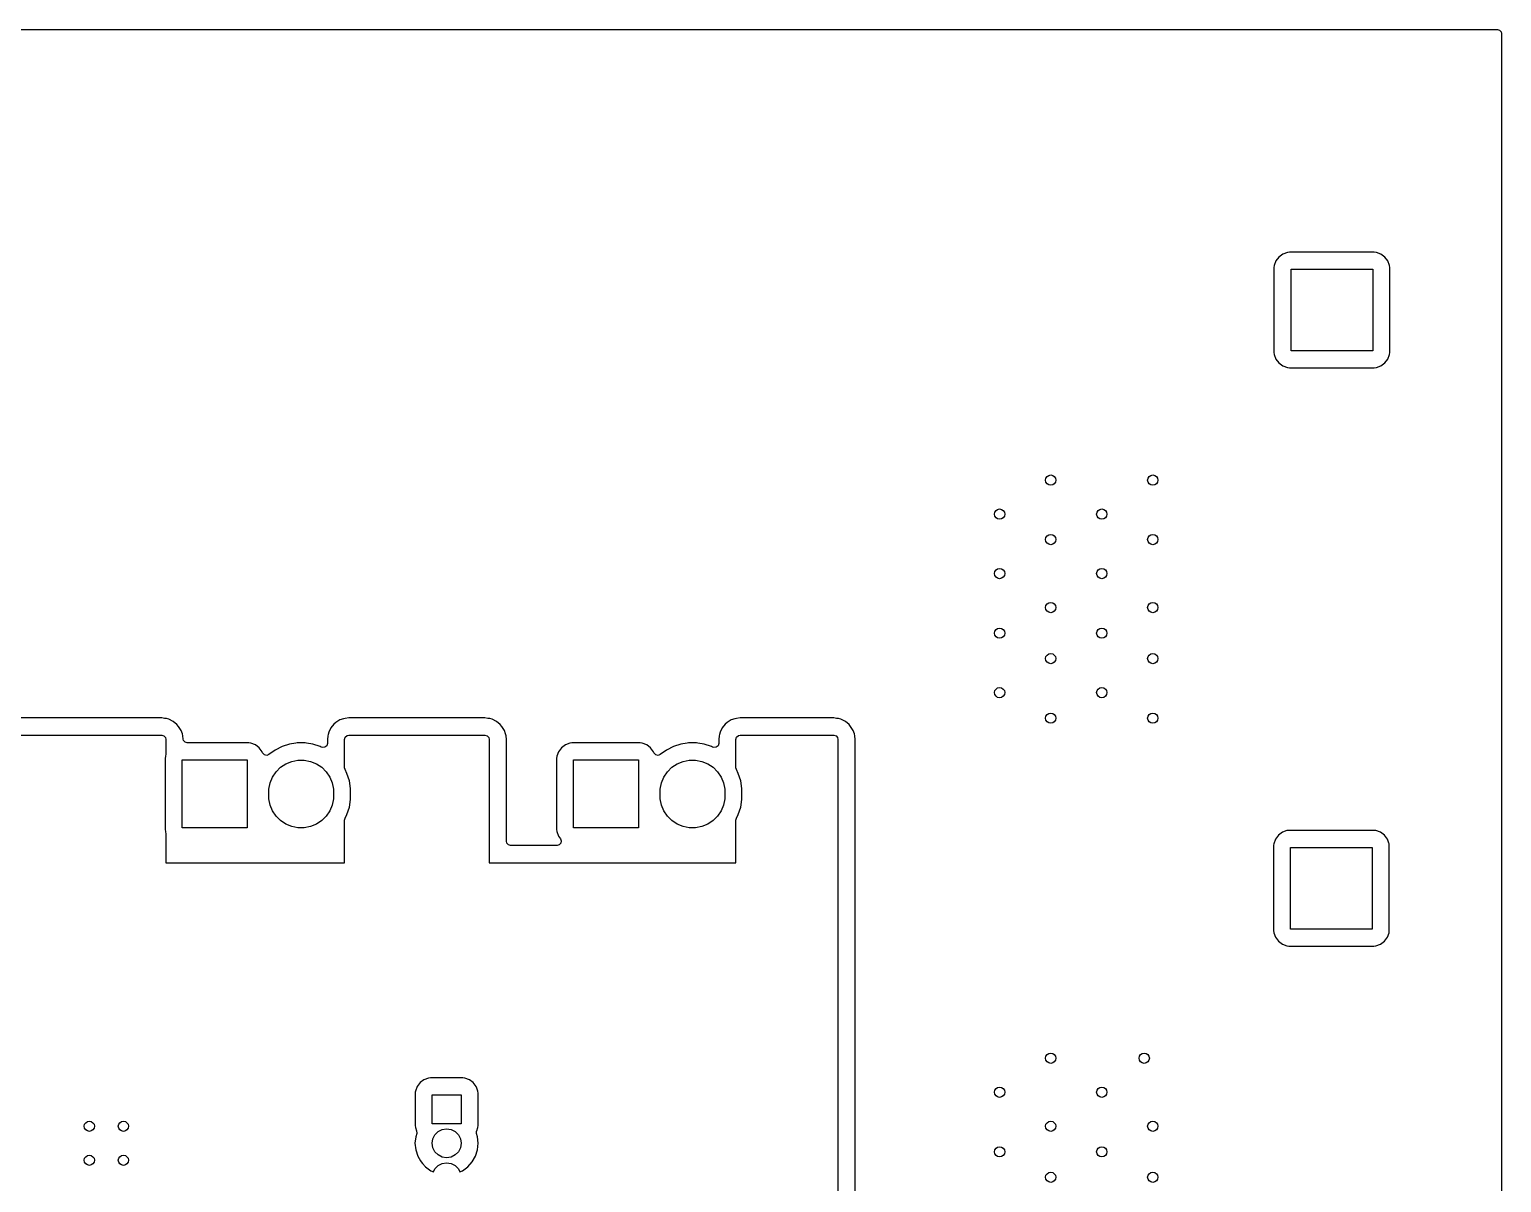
# Model space of a CAD drawing. Extents: x 195 to 321, y -209 to -140.
# Drawn here: x 277.74 to 321, y -173.66 to -139.75 of the extents above; entities that cross this region are included whole.
import ezdxf

# ---------------------------------------------------------------- set-up
doc = ezdxf.new("R2010")
doc.units = 0
doc.layers.add('BLACK', color=7, linetype='CONTINUOUS')

msp = doc.modelspace()

# ---------------------------------------------------------------- linework, layer by layer
at = {"layer": 'BLACK', "linetype": 'CONTINUOUS'}
for p, q in [((194.6245, -139.7505), (320.8755, -139.7505)), ((320.8755, -139.7505), (320.942539, -139.770185)), ((320.942539, -139.770185), (320.988294, -139.822989)), ((320.988294, -139.822989), (320.9995, -139.8745)), ((320.9995, -139.8745), (320.9995, -208.6255)), ((314.368957, -146.557671), (314.318663, -146.692517)), ((314.368961, -146.557664), (314.368957, -146.557671)), ((314.455207, -146.442455), (314.368961, -146.557664)), ((314.45521, -146.442452), (314.455207, -146.442455)), ((314.570419, -146.356206), (314.45521, -146.442452)), ((314.570426, -146.356202), (314.570419, -146.356206)), ((314.705271, -146.305908), (314.570426, -146.356202)), ((314.764878, -146.299501), (314.705271, -146.305908)), ((314.764884, -146.2995), (314.764878, -146.299501)), ((317.260619, -146.2995), (314.764884, -146.2995)), ((317.260628, -146.2995), (317.260619, -146.2995)), ((317.260636, -146.2995), (317.260628, -146.2995)), ((317.260638, -146.299501), (317.260636, -146.2995)), ((317.320238, -146.305908), (317.260638, -146.299501)), ((317.455083, -146.356202), (317.320237, -146.305908)), ((317.320237, -146.305908), (317.320238, -146.305908)), ((317.45509, -146.356206), (317.455083, -146.356202)), ((317.570299, -146.442452), (317.45509, -146.356206)), ((317.570302, -146.442455), (317.570299, -146.442452)), ((317.656548, -146.557664), (317.570302, -146.442455)), ((317.65655, -146.557668), (317.656548, -146.557664)), ((317.656551, -146.557669), (317.65655, -146.557668)), ((317.706846, -146.692517), (317.656551, -146.557669)), ((314.312256, -146.752123), (314.312255, -146.752135)), ((314.312255, -146.752135), (314.312255, -149.24787)), ((314.318663, -146.692517), (314.312256, -146.752116)), ((314.312256, -146.752116), (314.312256, -146.752123)), ((314.812755, -149.2), (314.812755, -146.8)), ((314.812755, -146.8), (317.212755, -146.8)), ((317.212755, -146.8), (317.212755, -149.2)), ((317.713254, -146.752128), (317.706846, -146.692517)), ((317.713255, -149.247873), (317.713254, -146.752128)), ((317.212755, -149.2), (314.812755, -149.2)), ((314.312255, -149.24787), (314.312256, -149.247876)), ((314.312256, -149.247876), (314.318663, -149.307483)), ((314.318663, -149.307483), (314.368957, -149.442328)), ((314.368957, -149.442328), (314.368961, -149.442335)), ((314.368961, -149.442335), (314.455207, -149.557544)), ((314.455207, -149.557544), (314.45521, -149.557547)), ((314.45521, -149.557547), (314.570419, -149.643793)), ((314.570419, -149.643793), (314.570426, -149.643797)), ((314.570426, -149.643797), (314.705272, -149.694091)), ((317.320238, -149.694091), (317.455086, -149.643796)), ((317.455086, -149.643796), (317.570301, -149.557546)), ((317.570301, -149.557546), (317.656551, -149.442331)), ((317.656551, -149.442331), (317.706846, -149.307483)), ((317.706846, -149.307483), (317.713255, -149.247873)), ((314.705272, -149.694091), (314.705271, -149.694091)), ((314.705271, -149.694091), (314.712199, -149.694835)), ((314.712199, -149.694835), (314.764882, -149.7005)), ((314.764882, -149.7005), (317.260627, -149.700499)), ((317.260627, -149.700499), (317.320238, -149.694091)), ((281.626, -159.9945), (275.624, -159.9945)), ((281.706347, -160.006052), (281.626, -159.9945)), ((281.768417, -160.014976), (281.706347, -160.006052)), ((281.768422, -160.014977), (281.768417, -160.014976)), ((281.835459, -160.034662), (281.76842, -160.014977)), ((281.76842, -160.014977), (281.768422, -160.014977)), ((281.83546, -160.034662), (281.835459, -160.034662)), ((281.835465, -160.034664), (281.83546, -160.034662)), ((281.966331, -160.09443), (281.835465, -160.034664)), ((286.862496, -160.051386), (286.741462, -160.129171)), ((286.862502, -160.051383), (286.862496, -160.051386)), ((286.965027, -160.01726), (286.862502, -160.051383)), ((287.016537, -160.006054), (286.965027, -160.01726)), ((287.016549, -160.006052), (287.016537, -160.006054)), ((287.12399, -159.994501), (287.016549, -160.006052)), ((287.123991, -159.9945), (287.12399, -159.994501)), ((287.124, -159.9945), (287.123991, -159.9945)), ((291.126, -159.9945), (287.124, -159.9945)), ((291.206347, -160.006052), (291.126, -159.9945)), ((291.268417, -160.014976), (291.206347, -160.006052)), ((291.268422, -160.014977), (291.268417, -160.014976)), ((291.335459, -160.034662), (291.26842, -160.014977)), ((291.26842, -160.014977), (291.268422, -160.014977)), ((291.33546, -160.034662), (291.335459, -160.034662)), ((291.335465, -160.034664), (291.33546, -160.034662)), ((291.466331, -160.09443), (291.335465, -160.034664)), ((298.362496, -160.051386), (298.241462, -160.129171)), ((298.362502, -160.051383), (298.362496, -160.051386)), ((298.465027, -160.01726), (298.362502, -160.051383)), ((298.516537, -160.006054), (298.465027, -160.01726)), ((298.516549, -160.006052), (298.516537, -160.006054)), ((298.62399, -159.994501), (298.516549, -160.006052)), ((298.623991, -159.9945), (298.62399, -159.994501)), ((298.624, -159.9945), (298.623991, -159.9945)), ((301.376, -159.9945), (298.624, -159.9945)), ((301.456347, -160.006052), (301.376, -159.9945)), ((301.518417, -160.014976), (301.456347, -160.006052)), ((301.518422, -160.014977), (301.518417, -160.014976)), ((301.585459, -160.034662), (301.51842, -160.014977)), ((301.51842, -160.014977), (301.518422, -160.014977)), ((301.58546, -160.034662), (301.585459, -160.034662)), ((301.585465, -160.034664), (301.58546, -160.034662)), ((301.716331, -160.09443), (301.585465, -160.034664)), ((281.966333, -160.094431), (281.966331, -160.09443)), ((281.966336, -160.094433), (281.966333, -160.094431)), ((282.07507, -160.188653), (281.966336, -160.094433)), ((282.075072, -160.188656), (282.07507, -160.188653)), ((282.075076, -160.188659), (282.075072, -160.188656)), ((282.12082, -160.241451), (282.075076, -160.188659)), ((282.120825, -160.241457), (282.12082, -160.241451)), ((282.120828, -160.241462), (282.120825, -160.241457)), ((282.198613, -160.362496), (282.120828, -160.241462)), ((282.198616, -160.362502), (282.198613, -160.362496)), ((282.232637, -160.464722), (282.198616, -160.362502)), ((282.232741, -160.465033), (282.232637, -160.464722)), ((282.243947, -160.516544), (282.232741, -160.465033)), ((286.514976, -160.481582), (286.509949, -160.516549)), ((286.534664, -160.414534), (286.514976, -160.481582)), ((286.59443, -160.283668), (286.534664, -160.414534)), ((286.594433, -160.283664), (286.59443, -160.283668)), ((286.688659, -160.174923), (286.594433, -160.283664)), ((286.741451, -160.129179), (286.688659, -160.174923)), ((286.741462, -160.129171), (286.741451, -160.129179)), ((291.466333, -160.094431), (291.466331, -160.09443)), ((291.466336, -160.094433), (291.466333, -160.094431)), ((291.57507, -160.188653), (291.466336, -160.094433)), ((291.575072, -160.188656), (291.57507, -160.188653)), ((291.575076, -160.188659), (291.575072, -160.188656)), ((291.62082, -160.241451), (291.575076, -160.188659)), ((291.620825, -160.241457), (291.62082, -160.241451)), ((291.620828, -160.241462), (291.620825, -160.241457)), ((291.698613, -160.362496), (291.620828, -160.241462)), ((291.698616, -160.362502), (291.698613, -160.362496)), ((291.732637, -160.464722), (291.698616, -160.362502)), ((291.732741, -160.465033), (291.732637, -160.464722)), ((291.743947, -160.516544), (291.732741, -160.465033)), ((298.014976, -160.481582), (298.009949, -160.516549)), ((298.034664, -160.414534), (298.014976, -160.481582)), ((298.09443, -160.283668), (298.034664, -160.414534)), ((298.094433, -160.283664), (298.09443, -160.283668)), ((298.188659, -160.174923), (298.094433, -160.283664)), ((298.241451, -160.129179), (298.188659, -160.174923)), ((298.241462, -160.129171), (298.241451, -160.129179)), ((301.716333, -160.094431), (301.716331, -160.09443)), ((301.716336, -160.094433), (301.716333, -160.094431)), ((301.82507, -160.188653), (301.716336, -160.094433)), ((301.825072, -160.188656), (301.82507, -160.188653)), ((301.825076, -160.188659), (301.825072, -160.188656)), ((301.87082, -160.241451), (301.825076, -160.188659)), ((301.870825, -160.241457), (301.87082, -160.241451)), ((301.870828, -160.241462), (301.870825, -160.241457)), ((301.948613, -160.362496), (301.870828, -160.241462)), ((301.948616, -160.362502), (301.948613, -160.362496)), ((301.982637, -160.464722), (301.948616, -160.362502)), ((301.982741, -160.465033), (301.982637, -160.464722)), ((301.993947, -160.516544), (301.982741, -160.465033)), ((275.624, -160.5), (281.626, -160.5)), ((281.626, -160.5), (281.693039, -160.519685)), ((281.693039, -160.519685), (281.738794, -160.572489)), ((281.738794, -160.572489), (281.75, -160.624)), ((281.75, -160.624), (281.75, -161.064375)), ((282.254936, -160.618755), (282.243947, -160.516544)), ((282.265431, -160.657011), (282.254936, -160.618755)), ((282.311186, -160.709815), (282.265431, -160.657011)), ((282.378225, -160.7295), (282.311186, -160.709815)), ((284.183615, -160.7295), (282.378225, -160.7295)), ((284.183623, -160.7295), (284.183615, -160.7295)), ((284.183631, -160.7295), (284.183623, -160.7295)), ((284.183633, -160.729501), (284.183631, -160.7295)), ((284.243233, -160.735908), (284.183633, -160.729501)), ((284.378078, -160.786202), (284.243232, -160.735908)), ((284.243232, -160.735908), (284.243233, -160.735908)), ((284.378085, -160.786206), (284.378078, -160.786202)), ((284.493294, -160.872452), (284.378085, -160.786206)), ((284.493297, -160.872455), (284.493294, -160.872452)), ((284.579543, -160.987664), (284.493297, -160.872455)), ((285.165494, -160.83595), (284.961711, -160.939783)), ((285.383, -160.765278), (285.165494, -160.83595)), ((285.383003, -160.765278), (285.383, -160.765278)), ((285.568438, -160.735908), (285.383003, -160.765278)), ((285.608896, -160.7295), (285.568438, -160.735908)), ((285.837604, -160.7295), (285.608896, -160.7295)), ((285.878062, -160.735908), (285.837604, -160.7295)), ((286.063498, -160.765278), (285.878062, -160.735908)), ((286.281007, -160.835951), (286.063498, -160.765278)), ((286.281013, -160.835953), (286.281007, -160.835951)), ((286.314207, -160.852866), (286.281013, -160.835953)), ((286.352853, -160.865119), (286.314207, -160.852866)), ((286.422011, -160.855175), (286.352853, -160.865119)), ((286.474815, -160.80942), (286.422011, -160.855175)), ((286.4945, -160.742381), (286.474815, -160.80942)), ((286.494502, -160.62399), (286.4945, -160.624001)), ((286.4945, -160.624001), (286.4945, -160.742381)), ((286.509949, -160.516549), (286.494502, -160.62399)), ((287, -160.624), (287.019685, -160.556961)), ((287, -161.457984), (287, -160.624)), ((287.019685, -160.556961), (287.072489, -160.511206)), ((287.072489, -160.511206), (287.124, -160.5)), ((287.124, -160.5), (291.126, -160.5)), ((291.126, -160.5), (291.193039, -160.519685)), ((291.193039, -160.519685), (291.238794, -160.572489)), ((291.238794, -160.572489), (291.25, -160.624)), ((291.25, -160.624), (291.25, -164.25)), ((291.7555, -160.624), (291.743947, -160.516544)), ((291.7555, -160.62401), (291.7555, -160.624)), ((291.7555, -163.6205), (291.7555, -160.62401)), ((293.373202, -160.872455), (293.286956, -160.987664)), ((293.373205, -160.872452), (293.373202, -160.872455)), ((293.488414, -160.786206), (293.373205, -160.872452)), ((293.488421, -160.786202), (293.488414, -160.786206)), ((293.623266, -160.735908), (293.488421, -160.786202)), ((293.682873, -160.729501), (293.623266, -160.735908)), ((293.682879, -160.7295), (293.682873, -160.729501)), ((295.683614, -160.7295), (293.682879, -160.7295)), ((295.683623, -160.7295), (295.683614, -160.7295)), ((295.683631, -160.7295), (295.683623, -160.7295)), ((295.683633, -160.729501), (295.683631, -160.7295)), ((295.743233, -160.735908), (295.683633, -160.729501)), ((295.878078, -160.786202), (295.743232, -160.735908)), ((295.743232, -160.735908), (295.743233, -160.735908)), ((295.878085, -160.786206), (295.878078, -160.786202)), ((295.993294, -160.872452), (295.878085, -160.786206)), ((295.993297, -160.872455), (295.993294, -160.872452)), ((296.079543, -160.987664), (295.993297, -160.872455)), ((296.665494, -160.83595), (296.461711, -160.939783)), ((296.883, -160.765278), (296.665494, -160.83595)), ((296.883003, -160.765278), (296.883, -160.765278)), ((297.068438, -160.735908), (296.883003, -160.765278)), ((297.108896, -160.7295), (297.068438, -160.735908)), ((297.337604, -160.7295), (297.108896, -160.7295)), ((297.378062, -160.735908), (297.337604, -160.7295)), ((297.563498, -160.765278), (297.378062, -160.735908)), ((297.781007, -160.835951), (297.563498, -160.765278)), ((297.781013, -160.835953), (297.781007, -160.835951)), ((297.814207, -160.852866), (297.781013, -160.835953)), ((297.852853, -160.865119), (297.814207, -160.852866)), ((297.922011, -160.855175), (297.852853, -160.865119)), ((297.974815, -160.80942), (297.922011, -160.855175)), ((297.9945, -160.742381), (297.974815, -160.80942)), ((297.994502, -160.62399), (297.9945, -160.624001)), ((297.9945, -160.624001), (297.9945, -160.742381)), ((298.009949, -160.516549), (297.994502, -160.62399)), ((298.5, -160.624), (298.519685, -160.556961)), ((298.5, -161.457984), (298.5, -160.624)), ((298.519685, -160.556961), (298.572489, -160.511206)), ((298.572489, -160.511206), (298.624, -160.5)), ((298.624, -160.5), (301.376, -160.5)), ((301.376, -160.5), (301.443039, -160.519685)), ((301.443039, -160.519685), (301.488794, -160.572489)), ((301.488794, -160.572489), (301.5, -160.624)), ((301.5, -160.624), (301.5, -184.876)), ((302.0055, -160.624), (301.993947, -160.516544)), ((302.0055, -166.24787), (302.0055, -160.624)), ((281.730251, -161.182116), (281.73025, -161.182135)), ((281.73025, -161.182135), (281.73025, -163.27787)), ((281.736658, -161.122516), (281.730251, -161.182116)), ((281.736659, -161.122514), (281.736658, -161.122516)), ((281.742182, -161.107707), (281.736659, -161.122514)), ((281.75, -161.064375), (281.742182, -161.107707)), ((282.23075, -163.23), (282.23075, -161.23)), ((282.23075, -161.23), (284.13575, -161.23)), ((284.13575, -161.23), (284.13575, -163.23)), ((284.579546, -160.987669), (284.579543, -160.987664)), ((284.58994, -161.015538), (284.579546, -160.987669)), ((284.596453, -161.030074), (284.58994, -161.015538)), ((284.645148, -161.08018), (284.596453, -161.030074)), ((284.713202, -161.096005), (284.645148, -161.08018)), ((284.779009, -161.072525), (284.713202, -161.096005)), ((284.961711, -160.939783), (284.779009, -161.072525)), ((285.11899, -161.446208), (285.274245, -161.34247)), ((285.274245, -161.34247), (285.446754, -161.271014)), ((285.446754, -161.271014), (285.629889, -161.234587)), ((285.629889, -161.234587), (285.816611, -161.234587)), ((285.816611, -161.234587), (285.999746, -161.271014)), ((285.999746, -161.271014), (286.172255, -161.34247)), ((286.172255, -161.34247), (286.32751, -161.446208)), ((293.230251, -161.182116), (293.23025, -161.182135)), ((293.23025, -161.182135), (293.23025, -163.27787)), ((293.236658, -161.122517), (293.230251, -161.182116)), ((293.286952, -160.987671), (293.236658, -161.122517)), ((293.286956, -160.987664), (293.286952, -160.987671)), ((293.73075, -163.23), (293.73075, -161.23)), ((293.73075, -161.23), (295.63575, -161.23)), ((295.63575, -161.23), (295.63575, -163.23)), ((296.079546, -160.987669), (296.079543, -160.987664)), ((296.08994, -161.015538), (296.079546, -160.987669)), ((296.096453, -161.030074), (296.08994, -161.015538)), ((296.145148, -161.08018), (296.096453, -161.030074)), ((296.213202, -161.096005), (296.145148, -161.08018)), ((296.279009, -161.072525), (296.213202, -161.096005)), ((296.461711, -160.939783), (296.279009, -161.072525)), ((296.61899, -161.446208), (296.774245, -161.34247)), ((296.774245, -161.34247), (296.946754, -161.271014)), ((296.946754, -161.271014), (297.129889, -161.234587)), ((297.129889, -161.234587), (297.316611, -161.234587)), ((297.316611, -161.234587), (297.499746, -161.271014)), ((297.499746, -161.271014), (297.672255, -161.34247)), ((297.672255, -161.34247), (297.82751, -161.446208)), ((284.811764, -161.906004), (284.88322, -161.733495)), ((284.88322, -161.733495), (284.986958, -161.57824)), ((284.986958, -161.57824), (285.11899, -161.446208)), ((286.32751, -161.446208), (286.459542, -161.57824)), ((286.459542, -161.57824), (286.56328, -161.733495)), ((286.56328, -161.733495), (286.634736, -161.906004)), ((287.013515, -161.514278), (287, -161.457984)), ((287.069795, -161.624736), (287.013515, -161.514278)), ((287.069799, -161.624744), (287.069795, -161.624736)), ((287.140471, -161.84225), (287.069799, -161.624744)), ((296.311764, -161.906004), (296.38322, -161.733495)), ((296.38322, -161.733495), (296.486958, -161.57824)), ((296.486958, -161.57824), (296.61899, -161.446208)), ((297.82751, -161.446208), (297.959542, -161.57824)), ((297.959542, -161.57824), (298.06328, -161.733495)), ((298.06328, -161.733495), (298.134736, -161.906004)), ((298.513515, -161.514278), (298.5, -161.457984)), ((298.569795, -161.624736), (298.513515, -161.514278)), ((298.569799, -161.624744), (298.569795, -161.624736)), ((298.640471, -161.84225), (298.569799, -161.624744)), ((284.77075, -162.1825), (284.775337, -162.089139)), ((284.775337, -162.370861), (284.77075, -162.1825)), ((284.775337, -162.089139), (284.811764, -161.906004)), ((286.634736, -161.906004), (286.671163, -162.089139)), ((286.671163, -162.089139), (286.67575, -162.2775)), ((287.140471, -161.842251), (287.140471, -161.84225)), ((287.140472, -161.842255), (287.140471, -161.842251)), ((287.17625, -162.068146), (287.140472, -161.842255)), ((287.17625, -162.391854), (287.17625, -162.068146)), ((296.27075, -162.1825), (296.275337, -162.089139)), ((296.275337, -162.370861), (296.27075, -162.1825)), ((296.275337, -162.089139), (296.311764, -161.906004)), ((298.134736, -161.906004), (298.171163, -162.089139)), ((298.171163, -162.089139), (298.17575, -162.2775)), ((298.640471, -161.842251), (298.640471, -161.84225)), ((298.640472, -161.842255), (298.640471, -161.842251)), ((298.67625, -162.068146), (298.640472, -161.842255)), ((298.67625, -162.391854), (298.67625, -162.068146)), ((284.811764, -162.553996), (284.775337, -162.370861)), ((284.88322, -162.726505), (284.811764, -162.553996)), ((286.634736, -162.553996), (286.56328, -162.726505)), ((286.671163, -162.370861), (286.634736, -162.553996)), ((286.67575, -162.2775), (286.671163, -162.370861)), ((287.069798, -162.835258), (287.140472, -162.617745)), ((287.140472, -162.617745), (287.17625, -162.391854)), ((296.311764, -162.553996), (296.275337, -162.370861)), ((296.38322, -162.726505), (296.311764, -162.553996)), ((298.134736, -162.553996), (298.06328, -162.726505)), ((298.171163, -162.370861), (298.134736, -162.553996)), ((298.17575, -162.2775), (298.171163, -162.370861)), ((298.569798, -162.835258), (298.640472, -162.617745)), ((298.640472, -162.617745), (298.67625, -162.391854)), ((284.986958, -162.88176), (284.88322, -162.726505)), ((285.11899, -163.013792), (284.986958, -162.88176)), ((285.274245, -163.11753), (285.11899, -163.013792)), ((286.32751, -163.013792), (286.172255, -163.11753)), ((286.459542, -162.88176), (286.32751, -163.013792)), ((286.56328, -162.726505), (286.459542, -162.88176)), ((287, -163.002014), (287.013515, -162.945719)), ((287, -164.25), (287, -163.002014)), ((287.013515, -162.945719), (287.069798, -162.835258)), ((296.486958, -162.88176), (296.38322, -162.726505)), ((296.61899, -163.013792), (296.486958, -162.88176)), ((296.774245, -163.11753), (296.61899, -163.013792)), ((297.82751, -163.013792), (297.672255, -163.11753)), ((297.959542, -162.88176), (297.82751, -163.013792)), ((298.06328, -162.726505), (297.959542, -162.88176)), ((298.5, -163.002014), (298.513515, -162.945719)), ((298.5, -164.25), (298.5, -163.002014)), ((298.513515, -162.945719), (298.569798, -162.835258)), ((281.73025, -163.27787), (281.730251, -163.277876)), ((281.730251, -163.277876), (281.736658, -163.337481)), ((281.736658, -163.337481), (281.742182, -163.35229)), ((281.742182, -163.35229), (281.75, -163.395624)), ((281.75, -163.395624), (281.75, -164.25)), ((284.13575, -163.23), (282.23075, -163.23)), ((285.446754, -163.188986), (285.274245, -163.11753)), ((285.629889, -163.225413), (285.446754, -163.188986)), ((285.816611, -163.225413), (285.629889, -163.225413)), ((285.999746, -163.188986), (285.816611, -163.225413)), ((286.172255, -163.11753), (285.999746, -163.188986)), ((293.23025, -163.27787), (293.230251, -163.277876)), ((293.230251, -163.277876), (293.236658, -163.337483)), ((293.236658, -163.337483), (293.286952, -163.472328)), ((293.286952, -163.472328), (293.286954, -163.472331)), ((293.286954, -163.472331), (293.342244, -163.546189)), ((295.63575, -163.23), (293.73075, -163.23)), ((296.946754, -163.188986), (296.774245, -163.11753)), ((297.129889, -163.225413), (296.946754, -163.188986)), ((297.316611, -163.225413), (297.129889, -163.225413)), ((297.499746, -163.188986), (297.316611, -163.225413)), ((297.672255, -163.11753), (297.499746, -163.188986)), ((314.442452, -163.442455), (314.356206, -163.557664)), ((314.442455, -163.442452), (314.442452, -163.442455)), ((314.557664, -163.356206), (314.442455, -163.442452)), ((314.557671, -163.356202), (314.557664, -163.356206)), ((314.692516, -163.305908), (314.557671, -163.356202)), ((314.752123, -163.299501), (314.692516, -163.305908)), ((314.752129, -163.2995), (314.752123, -163.299501)), ((317.247864, -163.2995), (314.752129, -163.2995)), ((317.247873, -163.2995), (317.247864, -163.2995)), ((317.247881, -163.2995), (317.247873, -163.2995)), ((317.247883, -163.299501), (317.247881, -163.2995)), ((317.307483, -163.305908), (317.247883, -163.299501)), ((317.442328, -163.356202), (317.307482, -163.305908)), ((317.307482, -163.305908), (317.307483, -163.305908)), ((317.442335, -163.356206), (317.442328, -163.356202)), ((317.557544, -163.442452), (317.442335, -163.356206)), ((317.557547, -163.442455), (317.557544, -163.442452)), ((317.643793, -163.557664), (317.557547, -163.442455)), ((291.766706, -163.672011), (291.7555, -163.6205)), ((291.812461, -163.724815), (291.766706, -163.672011)), ((291.8795, -163.7445), (291.812461, -163.724815)), ((293.242978, -163.7445), (291.8795, -163.7445)), ((293.302406, -163.729331), (293.242978, -163.7445)), ((293.351811, -163.679925), (293.302406, -163.729331)), ((293.342244, -163.546189), (293.366662, -163.611652)), ((293.366662, -163.611652), (293.351811, -163.679925)), ((314.299501, -163.752123), (314.2995, -163.752135)), ((314.2995, -163.752135), (314.2995, -166.24787)), ((314.301825, -163.730498), (314.299501, -163.752123)), ((314.305908, -163.692517), (314.301825, -163.730498)), ((314.356202, -163.557671), (314.305908, -163.692517)), ((314.356206, -163.557664), (314.356202, -163.557671)), ((314.8, -166.2), (314.8, -163.8)), ((314.8, -163.8), (317.2, -163.8)), ((317.2, -163.8), (317.2, -166.2)), ((317.643797, -163.557671), (317.643793, -163.557664)), ((317.689394, -163.679925), (317.643797, -163.557671)), ((317.694091, -163.692517), (317.689394, -163.679925)), ((317.700499, -163.752128), (317.694091, -163.692517)), ((317.7005, -166.247873), (317.700499, -163.752128)), ((281.75, -164.25), (287, -164.25)), ((291.25, -164.25), (298.5, -164.25)), ((302.0055, -183.24787), (302.0055, -166.24787)), ((314.2995, -166.24787), (314.299501, -166.247876)), ((314.299501, -166.247876), (314.305908, -166.307483)), ((314.305908, -166.307483), (314.356202, -166.442328)), ((314.356202, -166.442328), (314.356206, -166.442335)), ((314.356206, -166.442335), (314.442452, -166.557544)), ((317.2, -166.2), (314.8, -166.2)), ((317.557546, -166.557546), (317.643796, -166.442331)), ((317.643796, -166.442331), (317.694091, -166.307483)), ((317.694091, -166.307483), (317.7005, -166.247873)), ((314.442452, -166.557544), (314.442455, -166.557547)), ((314.442455, -166.557547), (314.557664, -166.643793)), ((314.557664, -166.643793), (314.557671, -166.643797)), ((314.557671, -166.643797), (314.692517, -166.694091)), ((314.692517, -166.694091), (314.692516, -166.694091)), ((314.692516, -166.694091), (314.699444, -166.694835)), ((314.699444, -166.694835), (314.752127, -166.7005)), ((314.752127, -166.7005), (317.247872, -166.700499)), ((317.247872, -166.700499), (317.307483, -166.694091)), ((317.307483, -166.694091), (317.442331, -166.643796)), ((317.442331, -166.643796), (317.557546, -166.557546)), ((289.131202, -170.832671), (289.080908, -170.967517)), ((289.131206, -170.832664), (289.131202, -170.832671)), ((289.217452, -170.717455), (289.131206, -170.832664)), ((289.217455, -170.717452), (289.217452, -170.717455)), ((289.332664, -170.631206), (289.217455, -170.717452)), ((289.332671, -170.631202), (289.332664, -170.631206)), ((289.467516, -170.580908), (289.332671, -170.631202)), ((289.527123, -170.574501), (289.467516, -170.580908)), ((289.527129, -170.5745), (289.527123, -170.574501)), ((290.472864, -170.5745), (289.527129, -170.5745)), ((290.472873, -170.5745), (290.472864, -170.5745)), ((290.472881, -170.5745), (290.472873, -170.5745)), ((290.472883, -170.574501), (290.472881, -170.5745)), ((290.532483, -170.580908), (290.472883, -170.574501)), ((290.667328, -170.631202), (290.532482, -170.580908)), ((290.532482, -170.580908), (290.532483, -170.580908)), ((290.667335, -170.631206), (290.667328, -170.631202)), ((290.782544, -170.717452), (290.667335, -170.631206)), ((290.782547, -170.717455), (290.782544, -170.717452)), ((290.868793, -170.832664), (290.782547, -170.717455)), ((290.868797, -170.832671), (290.868793, -170.832664)), ((290.884584, -170.875), (290.868797, -170.832671)), ((290.919091, -170.967517), (290.884584, -170.875)), ((289.074501, -171.027123), (289.0745, -171.027135)), ((289.0745, -171.027135), (289.0745, -171.97287)), ((289.077226, -171.001769), (289.074501, -171.027123)), ((289.080908, -170.967517), (289.077226, -171.001769)), ((289.575, -171.925), (289.575, -171.075)), ((289.575, -171.075), (290.425, -171.075)), ((290.425, -171.075), (290.425, -171.925)), ((290.925499, -171.027128), (290.919091, -170.967517)), ((290.9255, -171.972873), (290.925499, -171.027128)), ((289.0745, -171.97287), (289.074501, -171.972876)), ((289.074501, -171.972876), (289.080908, -172.032483)), ((289.080908, -172.032483), (289.118099, -172.132195)), ((289.118099, -172.132195), (289.123083, -172.201887)), ((290.425, -171.925), (289.575, -171.925)), ((289.656168, -172.250191), (289.750191, -172.156168)), ((289.750191, -172.156168), (289.868668, -172.095801)), ((289.868668, -172.095801), (290, -172.075)), ((290, -172.075), (290.131332, -172.095801)), ((290.131332, -172.095801), (290.249809, -172.156168)), ((290.249809, -172.156168), (290.343832, -172.250191)), ((290.878156, -172.144006), (290.881895, -172.13221)), ((290.88015, -172.213844), (290.878156, -172.144006)), ((290.881895, -172.13221), (290.919091, -172.032483)), ((290.919091, -172.032483), (290.9255, -171.972873)), ((289.089738, -172.306516), (289.069402, -172.5)), ((289.069402, -172.5), (289.089738, -172.693483)), ((289.08974, -172.306511), (289.089738, -172.306516)), ((289.119848, -172.213845), (289.08974, -172.306511)), ((289.123083, -172.201887), (289.119848, -172.213845)), ((289.575, -172.5), (289.595801, -172.368668)), ((289.595801, -172.631332), (289.575, -172.5)), ((289.595801, -172.368668), (289.656168, -172.250191)), ((290.343832, -172.250191), (290.404199, -172.368668)), ((290.404199, -172.368668), (290.425, -172.5)), ((290.425, -172.5), (290.404199, -172.631332)), ((290.910262, -172.306518), (290.88015, -172.213844)), ((290.930598, -172.5), (290.910262, -172.306518)), ((290.910262, -172.693482), (290.930598, -172.5)), ((289.089738, -172.693483), (289.149856, -172.87851)), ((289.149856, -172.87851), (289.149857, -172.878511)), ((289.149857, -172.878511), (289.230159, -173.017597)), ((289.230159, -173.017597), (289.24713, -173.046992)), ((289.656168, -172.749809), (289.595801, -172.631332)), ((289.750191, -172.843832), (289.656168, -172.749809)), ((289.868668, -172.904199), (289.750191, -172.843832)), ((290, -172.925), (289.868668, -172.904199)), ((290.131332, -172.904199), (290, -172.925)), ((290.249809, -172.843832), (290.131332, -172.904199)), ((290.343832, -172.749809), (290.249809, -172.843832)), ((290.404199, -172.631332), (290.343832, -172.749809)), ((290.75287, -173.046992), (290.850144, -172.878508)), ((290.850144, -172.878508), (290.910262, -172.693482)), ((289.24713, -173.046992), (289.292476, -173.097354)), ((289.292476, -173.097354), (289.377302, -173.191564)), ((289.377302, -173.191564), (289.377305, -173.191566)), ((289.377305, -173.191566), (289.377308, -173.191569)), ((289.377308, -173.191569), (289.495352, -173.277333)), ((289.495352, -173.277333), (289.534702, -173.305923)), ((289.534702, -173.305923), (289.610562, -173.339697)), ((289.610562, -173.339697), (289.656168, -173.250191)), ((289.656168, -173.250191), (289.750191, -173.156168)), ((289.750191, -173.156168), (289.868668, -173.095801)), ((289.868668, -173.095801), (290, -173.075)), ((290, -173.075), (290.131332, -173.095801)), ((290.131332, -173.095801), (290.249809, -173.156168)), ((290.249809, -173.156168), (290.343832, -173.250191)), ((290.343832, -173.250191), (290.389437, -173.339697)), ((290.389437, -173.339697), (290.465299, -173.305922)), ((290.465299, -173.305922), (290.622692, -173.191569)), ((290.622692, -173.191569), (290.75287, -173.046992))]:
    msp.add_line(p, q, dxfattribs=at)
at = {"layer": 'BLACK'}
for centre in [(307.75, -153), (310.75, -153), (306.25, -154), (309.25, -154), (307.75, -154.75), (310.75, -154.75), (306.25, -155.75), (309.25, -155.75), (307.75, -156.75), (310.75, -156.75), (306.25, -157.5), (309.25, -157.5), (307.75, -158.25), (310.75, -158.25), (306.25, -159.25), (309.25, -159.25), (307.75, -160), (310.75, -160), (307.75, -170), (310.5, -170), (306.25, -171), (309.25, -171), (279.5, -172), (280.5, -172), (307.75, -172), (310.75, -172), (306.25, -172.75), (309.25, -172.75), (279.5, -173), (280.5, -173), (307.75, -173.5), (310.75, -173.5)]:
    msp.add_circle(centre, 0.15, dxfattribs=at)

doc.saveas('drawing.dxf')
